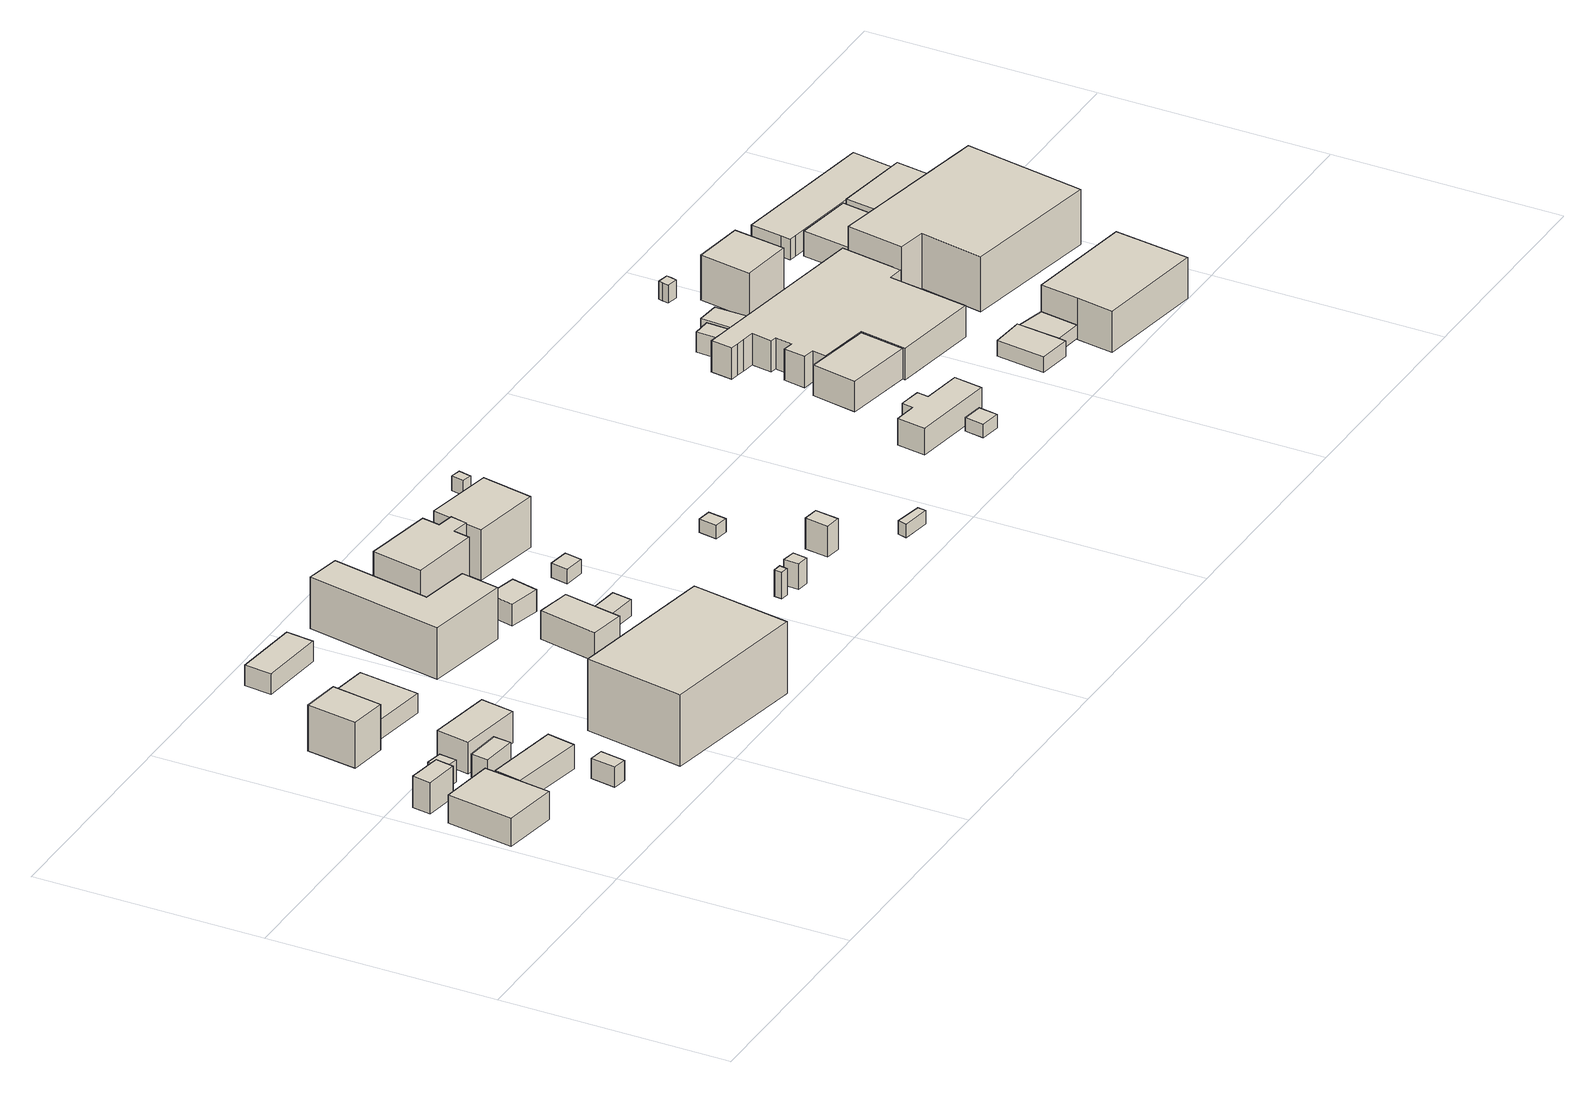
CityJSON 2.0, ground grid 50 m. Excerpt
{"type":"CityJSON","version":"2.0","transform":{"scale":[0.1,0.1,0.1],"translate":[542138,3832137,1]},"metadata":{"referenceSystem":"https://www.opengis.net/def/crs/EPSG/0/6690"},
"CityObjects":{
"building1":{"type":"Building","attributes":{"計測周辺長":54.46,"1/2500図郭":85,"区名":"大正区","町丁目名称":"船町１丁目","街区番号":3,"class":"3001","usage":"441","measuredHeight":6.3,"storeysAboveGround":1,"BuildingDetailAttribute.buildingRoofEdgeArea":183.59,"BuildingDetailAttribute.buildingStructureType":"610","BuildingDetailAttribute.buildingStructureOrgType":"2","BuildingDetailAttribute.detailedUsage":"1520","BuildingDetailAttribute.specifiedBuildingCoverageRate":0.6,"BuildingDetailAttribute.surveyYear":2017,"BuildingTsunamiRiskAttribute.description":"1","BuildingTsunamiRiskAttribute.rank":"2","BuildingTsunamiRiskAttribute.depth":1.67,"BuildingHighTideRiskAttribute.description":"1","BuildingHighTideRiskAttribute.rank":"3","BuildingHighTideRiskAttribute.depth":4.56,"BuildingIDAttribute.prefecture":"27","BuildingIDAttribute.city":"27108"},"geometry":[{"type":"Solid","lod":"1","boundaries":[[[[0,1,2,3]],[[2,4,5,3]],[[1,6,4,2]],[[0,7,6,1]],[[3,5,7,0]],[[4,6,7,5]]]]}]},
"building2":{"type":"Building","attributes":{"計測周辺長":23.35,"1/2500図郭":85,"区名":"大正区","町丁目名称":"船町１丁目","街区番号":3,"class":"3001","usage":"441","measuredHeight":7,"storeysAboveGround":1,"BuildingDetailAttribute.buildingRoofEdgeArea":30.94,"BuildingDetailAttribute.buildingStructureType":"610","BuildingDetailAttribute.buildingStructureOrgType":"2","BuildingDetailAttribute.detailedUsage":"1520","BuildingDetailAttribute.specifiedBuildingCoverageRate":0.6,"BuildingDetailAttribute.surveyYear":2017,"BuildingTsunamiRiskAttribute.description":"1","BuildingTsunamiRiskAttribute.rank":"2","BuildingTsunamiRiskAttribute.depth":1.62,"BuildingHighTideRiskAttribute.description":"1","BuildingHighTideRiskAttribute.rank":"3","BuildingHighTideRiskAttribute.depth":4.51,"BuildingIDAttribute.prefecture":"27","BuildingIDAttribute.city":"27108"},"geometry":[{"type":"Solid","lod":"1","boundaries":[[[[8,9,10,11]],[[10,12,13,11]],[[9,14,12,10]],[[8,15,14,9]],[[11,13,15,8]],[[12,14,15,13]]]]}]},
"building3":{"type":"Building","attributes":{"計測周辺長":15.5,"1/2500図郭":85,"区名":"大正区","町丁目名称":"船町１丁目","街区番号":3,"class":"3001","usage":"441","measuredHeight":5,"storeysAboveGround":1,"BuildingDetailAttribute.buildingRoofEdgeArea":15,"BuildingDetailAttribute.buildingStructureType":"610","BuildingDetailAttribute.buildingStructureOrgType":"2","BuildingDetailAttribute.detailedUsage":"1520","BuildingDetailAttribute.specifiedBuildingCoverageRate":0.6,"BuildingDetailAttribute.surveyYear":2017,"BuildingTsunamiRiskAttribute.description":"1","BuildingTsunamiRiskAttribute.rank":"2","BuildingTsunamiRiskAttribute.depth":1.62,"BuildingHighTideRiskAttribute.description":"1","BuildingHighTideRiskAttribute.rank":"3","BuildingHighTideRiskAttribute.depth":4.51,"BuildingIDAttribute.prefecture":"27","BuildingIDAttribute.city":"27108"},"geometry":[{"type":"Solid","lod":"1","boundaries":[[[[16,17,18,19]],[[18,20,21,19]],[[17,22,20,18]],[[16,23,22,17]],[[19,21,23,16]],[[20,22,23,21]]]]}]},
"building4":{"type":"Building","attributes":{"計測周辺長":46.09,"1/2500図郭":85,"区名":"大正区","町丁目名称":"船町１丁目","街区番号":3,"class":"3001","usage":"441","measuredHeight":5.4,"storeysAboveGround":1,"BuildingDetailAttribute.buildingRoofEdgeArea":104.97,"BuildingDetailAttribute.buildingStructureType":"610","BuildingDetailAttribute.buildingStructureOrgType":"2","BuildingDetailAttribute.detailedUsage":"1520","BuildingDetailAttribute.specifiedBuildingCoverageRate":0.6,"BuildingDetailAttribute.surveyYear":2017,"BuildingTsunamiRiskAttribute.description":"1","BuildingTsunamiRiskAttribute.rank":"2","BuildingTsunamiRiskAttribute.depth":1.61,"BuildingHighTideRiskAttribute.description":"1","BuildingHighTideRiskAttribute.rank":"3","BuildingHighTideRiskAttribute.depth":4.51,"BuildingIDAttribute.prefecture":"27","BuildingIDAttribute.city":"27108"},"geometry":[{"type":"Solid","lod":"1","boundaries":[[[[24,25,26,27]],[[26,28,29,27]],[[25,30,28,26]],[[24,31,30,25]],[[27,29,31,24]],[[28,30,31,29]]]]}]},
"building5":{"type":"Building","attributes":{"計測周辺長":23.19,"1/2500図郭":85,"区名":"大正区","町丁目名称":"船町１丁目","街区番号":3,"class":"3001","usage":"441","measuredHeight":5.1,"storeysAboveGround":1,"BuildingDetailAttribute.buildingRoofEdgeArea":29.56,"BuildingDetailAttribute.buildingStructureType":"610","BuildingDetailAttribute.buildingStructureOrgType":"2","BuildingDetailAttribute.detailedUsage":"1520","BuildingDetailAttribute.specifiedBuildingCoverageRate":0.6,"BuildingDetailAttribute.surveyYear":2017,"BuildingTsunamiRiskAttribute.description":"1","BuildingTsunamiRiskAttribute.rank":"2","BuildingTsunamiRiskAttribute.depth":1.57,"BuildingHighTideRiskAttribute.description":"1","BuildingHighTideRiskAttribute.rank":"3","BuildingHighTideRiskAttribute.depth":4.47,"BuildingIDAttribute.prefecture":"27","BuildingIDAttribute.city":"27108"},"geometry":[{"type":"Solid","lod":"1","boundaries":[[[[32,33,34,35]],[[34,36,37,35]],[[33,38,36,34]],[[32,39,38,33]],[[35,37,39,32]],[[36,38,39,37]]]]}]},
"building6":{"type":"Building","attributes":{"計測周辺長":17.54,"1/2500図郭":85,"区名":"大正区","町丁目名称":"船町１丁目","街区番号":3,"class":"3001","usage":"441","measuredHeight":4.5,"storeysAboveGround":1,"BuildingDetailAttribute.buildingRoofEdgeArea":17.69,"BuildingDetailAttribute.buildingStructureType":"610","BuildingDetailAttribute.buildingStructureOrgType":"2","BuildingDetailAttribute.detailedUsage":"1520","BuildingDetailAttribute.specifiedBuildingCoverageRate":0.6,"BuildingDetailAttribute.surveyYear":2017,"BuildingTsunamiRiskAttribute.description":"1","BuildingTsunamiRiskAttribute.rank":"2","BuildingTsunamiRiskAttribute.depth":1.46,"BuildingHighTideRiskAttribute.description":"1","BuildingHighTideRiskAttribute.rank":"3","BuildingHighTideRiskAttribute.depth":4.35,"BuildingIDAttribute.prefecture":"27","BuildingIDAttribute.city":"27108"},"geometry":[{"type":"Solid","lod":"1","boundaries":[[[[40,41,42,43]],[[42,44,45,43]],[[41,46,44,42]],[[40,47,46,41]],[[43,45,47,40]],[[44,46,47,45]]]]}]},
"building7":{"type":"Building","attributes":{"計測周辺長":38.96,"1/2500図郭":85,"区名":"大正区","町丁目名称":"船町１丁目","街区番号":3,"class":"3001","usage":"441","measuredHeight":10.3,"storeysAboveGround":2,"BuildingDetailAttribute.buildingRoofEdgeArea":92.94,"BuildingDetailAttribute.buildingStructureType":"610","BuildingDetailAttribute.buildingStructureOrgType":"2","BuildingDetailAttribute.detailedUsage":"1520","BuildingDetailAttribute.specifiedBuildingCoverageRate":0.6,"BuildingDetailAttribute.surveyYear":2017,"BuildingTsunamiRiskAttribute.description":"1","BuildingTsunamiRiskAttribute.rank":"2","BuildingTsunamiRiskAttribute.depth":1.65,"BuildingHighTideRiskAttribute.description":"1","BuildingHighTideRiskAttribute.rank":"3","BuildingHighTideRiskAttribute.depth":4.54,"BuildingIDAttribute.prefecture":"27","BuildingIDAttribute.city":"27108"},"geometry":[{"type":"Solid","lod":"1","boundaries":[[[[48,49,50,51]],[[50,52,53,51]],[[49,54,52,50]],[[48,55,54,49]],[[51,53,55,48]],[[52,54,55,53]]]]}]},
"building8":{"type":"Building","attributes":{"計測周辺長":43.16,"1/2500図郭":85,"区名":"大正区","町丁目名称":"船町１丁目","街区番号":3,"class":"3001","usage":"441","measuredHeight":7.1,"storeysAboveGround":1,"BuildingDetailAttribute.buildingRoofEdgeArea":104.62,"BuildingDetailAttribute.buildingStructureType":"610","BuildingDetailAttribute.buildingStructureOrgType":"2","BuildingDetailAttribute.detailedUsage":"1520","BuildingDetailAttribute.specifiedBuildingCoverageRate":0.6,"BuildingDetailAttribute.surveyYear":2017,"BuildingTsunamiRiskAttribute.description":"1","BuildingTsunamiRiskAttribute.rank":"2","BuildingTsunamiRiskAttribute.depth":1.65,"BuildingHighTideRiskAttribute.description":"1","BuildingHighTideRiskAttribute.rank":"3","BuildingHighTideRiskAttribute.depth":4.55,"BuildingIDAttribute.prefecture":"27","BuildingIDAttribute.city":"27108"},"geometry":[{"type":"Solid","lod":"1","boundaries":[[[[56,57,58,59]],[[58,60,61,59]],[[57,62,60,58]],[[56,63,62,57]],[[59,61,63,56]],[[60,62,63,61]]]]}]},
"building9":{"type":"Building","attributes":{"計測周辺長":56.72,"1/2500図郭":85,"区名":"大正区","町丁目名称":"船町１丁目","街区番号":3,"class":"3001","usage":"441","measuredHeight":4.4,"storeysAboveGround":1,"BuildingDetailAttribute.buildingRoofEdgeArea":200.44,"BuildingDetailAttribute.buildingStructureType":"610","BuildingDetailAttribute.buildingStructureOrgType":"2","BuildingDetailAttribute.detailedUsage":"1520","BuildingDetailAttribute.specifiedBuildingCoverageRate":0.6,"BuildingDetailAttribute.surveyYear":2017,"BuildingTsunamiRiskAttribute.description":"1","BuildingTsunamiRiskAttribute.rank":"2","BuildingTsunamiRiskAttribute.depth":1.63,"BuildingHighTideRiskAttribute.description":"1","BuildingHighTideRiskAttribute.rank":"3","BuildingHighTideRiskAttribute.depth":4.53,"BuildingIDAttribute.prefecture":"27","BuildingIDAttribute.city":"27108"},"geometry":[{"type":"Solid","lod":"1","boundaries":[[[[64,65,66,67]],[[66,68,69,67]],[[65,70,68,66]],[[64,71,70,65]],[[67,69,71,64]],[[68,70,71,69]]]]}]},
"building10":{"type":"Building","attributes":{"計測周辺長":41.3,"1/2500図郭":85,"区名":"大正区","町丁目名称":"船町１丁目","街区番号":3,"class":"3001","usage":"441","measuredHeight":4.6,"storeysAboveGround":1,"BuildingDetailAttribute.buildingRoofEdgeArea":88.31,"BuildingDetailAttribute.buildingStructureType":"610","BuildingDetailAttribute.buildingStructureOrgType":"2","BuildingDetailAttribute.detailedUsage":"1520","BuildingDetailAttribute.specifiedBuildingCoverageRate":0.6,"BuildingDetailAttribute.surveyYear":2017,"BuildingTsunamiRiskAttribute.description":"1","BuildingTsunamiRiskAttribute.rank":"2","BuildingTsunamiRiskAttribute.depth":1.41,"BuildingHighTideRiskAttribute.description":"1","BuildingHighTideRiskAttribute.rank":"3","BuildingHighTideRiskAttribute.depth":4.31,"BuildingIDAttribute.prefecture":"27","BuildingIDAttribute.city":"27108"},"geometry":[{"type":"Solid","lod":"1","boundaries":[[[[72,73,74,75]],[[74,76,77,75]],[[73,78,76,74]],[[72,79,78,73]],[[75,77,79,72]],[[76,78,79,77]]]]}]},
"building11":{"type":"Building","attributes":{"計測周辺長":111.89,"1/2500図郭":85,"区名":"大正区","町丁目名称":"船町１丁目","街区番号":3,"class":"3001","usage":"441","measuredHeight":16,"storeysAboveGround":2,"BuildingDetailAttribute.buildingRoofEdgeArea":748.19,"BuildingDetailAttribute.buildingStructureType":"610","BuildingDetailAttribute.buildingStructureOrgType":"2","BuildingDetailAttribute.detailedUsage":"1520","BuildingDetailAttribute.specifiedBuildingCoverageRate":0.6,"BuildingDetailAttribute.surveyYear":2017,"BuildingTsunamiRiskAttribute.description":"1","BuildingTsunamiRiskAttribute.rank":"2","BuildingTsunamiRiskAttribute.depth":1.71,"BuildingHighTideRiskAttribute.description":"1","BuildingHighTideRiskAttribute.rank":"3","BuildingHighTideRiskAttribute.depth":4.76,"BuildingIDAttribute.prefecture":"27","BuildingIDAttribute.city":"27108"},"geometry":[{"type":"Solid","lod":"1","boundaries":[[[[80,81,82,83]],[[82,84,85,83]],[[81,86,84,82]],[[80,87,86,81]],[[83,85,87,80]],[[84,86,87,85]]]]}]},
"building12":{"type":"Building","attributes":{"計測周辺長":19.91,"1/2500図郭":85,"区名":"大正区","町丁目名称":"船町１丁目","街区番号":3,"class":"3001","usage":"441","measuredHeight":7.2,"storeysAboveGround":1,"BuildingDetailAttribute.buildingRoofEdgeArea":24.75,"BuildingDetailAttribute.buildingStructureType":"610","BuildingDetailAttribute.buildingStructureOrgType":"2","BuildingDetailAttribute.detailedUsage":"1520","BuildingDetailAttribute.specifiedBuildingCoverageRate":0.6,"BuildingDetailAttribute.surveyYear":2017,"BuildingTsunamiRiskAttribute.description":"1","BuildingTsunamiRiskAttribute.rank":"2","BuildingTsunamiRiskAttribute.depth":1.59,"BuildingHighTideRiskAttribute.description":"1","BuildingHighTideRiskAttribute.rank":"3","BuildingHighTideRiskAttribute.depth":4.48,"BuildingIDAttribute.prefecture":"27","BuildingIDAttribute.city":"27108"},"geometry":[{"type":"Solid","lod":"1","boundaries":[[[[88,89,90,91]],[[90,92,93,91]],[[89,94,92,90]],[[88,95,94,89]],[[91,93,95,88]],[[92,94,95,93]]]]}]},
"building13":{"type":"Building","attributes":{"class":"3001","measuredHeight":11.5,"BuildingDetailAttribute.specifiedBuildingCoverageRate":0.6,"BuildingDetailAttribute.surveyYear":2017,"BuildingTsunamiRiskAttribute.description":"1","BuildingTsunamiRiskAttribute.rank":"2","BuildingTsunamiRiskAttribute.depth":0.95,"BuildingHighTideRiskAttribute.description":"1","BuildingHighTideRiskAttribute.rank":"3","BuildingHighTideRiskAttribute.depth":3.83,"BuildingIDAttribute.prefecture":"27","BuildingIDAttribute.city":"27108"},"geometry":[{"type":"Solid","lod":"1","boundaries":[[[[96,97,98,99,100,101]],[[100,102,103,101]],[[99,104,102,100]],[[98,105,104,99]],[[97,106,105,98]],[[96,107,106,97]],[[101,103,107,96]],[[102,104,105,106,107,103]]]]}]},
"building14":{"type":"Building","attributes":{"class":"3001","measuredHeight":6.4,"BuildingDetailAttribute.specifiedBuildingCoverageRate":0.6,"BuildingDetailAttribute.surveyYear":2017,"BuildingTsunamiRiskAttribute.description":"1","BuildingTsunamiRiskAttribute.rank":"2","BuildingTsunamiRiskAttribute.depth":1.14,"BuildingHighTideRiskAttribute.description":"1","BuildingHighTideRiskAttribute.rank":"3","BuildingHighTideRiskAttribute.depth":4.02,"BuildingIDAttribute.prefecture":"27","BuildingIDAttribute.city":"27108"},"geometry":[{"type":"Solid","lod":"1","boundaries":[[[[108,109,110,111]],[[110,112,113,111]],[[109,114,112,110]],[[108,115,114,109]],[[111,113,115,108]],[[112,114,115,113]]]]}]},
"building15":{"type":"Building","attributes":{"計測周辺長":26.39,"1/2500図郭":85,"区名":"大正区","町丁目名称":"船町１丁目","街区番号":3,"class":"3001","usage":"441","measuredHeight":5,"storeysAboveGround":1,"BuildingDetailAttribute.buildingRoofEdgeArea":43.2,"BuildingDetailAttribute.buildingStructureType":"610","BuildingDetailAttribute.buildingStructureOrgType":"2","BuildingDetailAttribute.detailedUsage":"1520","BuildingDetailAttribute.specifiedBuildingCoverageRate":0.6,"BuildingDetailAttribute.surveyYear":2017,"BuildingTsunamiRiskAttribute.description":"1","BuildingTsunamiRiskAttribute.rank":"2","BuildingTsunamiRiskAttribute.depth":0.94,"BuildingHighTideRiskAttribute.description":"1","BuildingHighTideRiskAttribute.rank":"3","BuildingHighTideRiskAttribute.depth":3.81,"BuildingIDAttribute.prefecture":"27","BuildingIDAttribute.city":"27108"},"geometry":[{"type":"Solid","lod":"1","boundaries":[[[[116,117,118,119]],[[118,120,121,119]],[[117,122,120,118]],[[116,123,122,117]],[[119,121,123,116]],[[120,122,123,121]]]]}]},
"building16":{"type":"Building","attributes":{"計測周辺長":22.28,"1/2500図郭":85,"区名":"大正区","町丁目名称":"船町１丁目","街区番号":3,"class":"3001","usage":"441","measuredHeight":3.7,"storeysAboveGround":1,"BuildingDetailAttribute.buildingRoofEdgeArea":29.44,"BuildingDetailAttribute.buildingStructureType":"610","BuildingDetailAttribute.buildingStructureOrgType":"2","BuildingDetailAttribute.detailedUsage":"1520","BuildingDetailAttribute.specifiedBuildingCoverageRate":0.6,"BuildingDetailAttribute.surveyYear":2017,"BuildingTsunamiRiskAttribute.description":"1","BuildingTsunamiRiskAttribute.rank":"2","BuildingTsunamiRiskAttribute.depth":1.04,"BuildingHighTideRiskAttribute.description":"1","BuildingHighTideRiskAttribute.rank":"3","BuildingHighTideRiskAttribute.depth":3.92,"BuildingIDAttribute.prefecture":"27","BuildingIDAttribute.city":"27108"},"geometry":[{"type":"Solid","lod":"1","boundaries":[[[[124,125,126,127]],[[126,128,129,127]],[[125,130,128,126]],[[124,131,130,125]],[[127,129,131,124]],[[128,130,131,129]]]]}]},
"building17":{"type":"Building","attributes":{"計測周辺長":61.15,"1/2500図郭":85,"区名":"大正区","町丁目名称":"船町１丁目","街区番号":3,"class":"3001","usage":"441","measuredHeight":11.5,"storeysAboveGround":2,"BuildingDetailAttribute.buildingRoofEdgeArea":189.07,"BuildingDetailAttribute.buildingStructureType":"610","BuildingDetailAttribute.buildingStructureOrgType":"2","BuildingDetailAttribute.detailedUsage":"1520","BuildingDetailAttribute.specifiedBuildingCoverageRate":0.6,"BuildingDetailAttribute.surveyYear":2017,"BuildingTsunamiRiskAttribute.description":"1","BuildingTsunamiRiskAttribute.rank":"2","BuildingTsunamiRiskAttribute.depth":1.05,"BuildingHighTideRiskAttribute.description":"1","BuildingHighTideRiskAttribute.rank":"3","BuildingHighTideRiskAttribute.depth":3.92,"BuildingIDAttribute.prefecture":"27","BuildingIDAttribute.city":"27108"},"geometry":[{"type":"Solid","lod":"1","boundaries":[[[[132,133,134,135,136,137,138,139,140]],[[139,141,142,140]],[[138,143,141,139]],[[137,144,143,138]],[[136,145,144,137]],[[135,146,145,136]],[[134,147,146,135]],[[133,148,147,134]],[[132,149,148,133]],[[140,142,149,132]],[[141,143,144,145,146,147,148,149,142]]]]}]},
"building18":{"type":"Building","attributes":{"計測周辺長":16.77,"1/2500図郭":85,"区名":"大正区","町丁目名称":"船町１丁目","街区番号":3,"class":"3001","usage":"441","measuredHeight":3.2,"storeysAboveGround":1,"BuildingDetailAttribute.buildingRoofEdgeArea":17.44,"BuildingDetailAttribute.buildingStructureType":"610","BuildingDetailAttribute.buildingStructureOrgType":"2","BuildingDetailAttribute.detailedUsage":"1520","BuildingDetailAttribute.specifiedBuildingCoverageRate":0.6,"BuildingDetailAttribute.surveyYear":2017,"BuildingTsunamiRiskAttribute.description":"1","BuildingTsunamiRiskAttribute.rank":"2","BuildingTsunamiRiskAttribute.depth":1.02,"BuildingHighTideRiskAttribute.description":"1","BuildingHighTideRiskAttribute.rank":"3","BuildingHighTideRiskAttribute.depth":3.89,"BuildingIDAttribute.prefecture":"27","BuildingIDAttribute.city":"27108"},"geometry":[{"type":"Solid","lod":"1","boundaries":[[[[150,151,152,153]],[[152,154,155,153]],[[151,156,154,152]],[[150,157,156,151]],[[153,155,157,150]],[[154,156,157,155]]]]}]},
"building19":{"type":"Building","attributes":{"class":"3001","measuredHeight":6,"BuildingDetailAttribute.specifiedBuildingCoverageRate":0.6,"BuildingDetailAttribute.surveyYear":2017,"BuildingTsunamiRiskAttribute.description":"1","BuildingTsunamiRiskAttribute.rank":"2","BuildingTsunamiRiskAttribute.depth":1.41,"BuildingHighTideRiskAttribute.description":"1","BuildingHighTideRiskAttribute.rank":"3","BuildingHighTideRiskAttribute.depth":4.29,"BuildingIDAttribute.prefecture":"27","BuildingIDAttribute.city":"27108"},"geometry":[{"type":"Solid","lod":"1","boundaries":[[[[158,159,160,161]],[[160,162,163,161]],[[159,164,162,160]],[[158,165,164,159]],[[161,163,165,158]],[[162,164,165,163]]]]}]},
"building20":{"type":"Building","attributes":{"計測周辺長":54.03,"1/2500図郭":85,"区名":"大正区","町丁目名称":"船町１丁目","街区番号":3,"class":"3001","usage":"441","measuredHeight":11.3,"storeysAboveGround":2,"BuildingDetailAttribute.buildingRoofEdgeArea":178.31,"BuildingDetailAttribute.buildingStructureType":"610","BuildingDetailAttribute.buildingStructureOrgType":"2","BuildingDetailAttribute.detailedUsage":"1520","BuildingDetailAttribute.specifiedBuildingCoverageRate":0.6,"BuildingDetailAttribute.surveyYear":2017,"BuildingTsunamiRiskAttribute.description":"1","BuildingTsunamiRiskAttribute.rank":"2","BuildingTsunamiRiskAttribute.depth":0.95,"BuildingHighTideRiskAttribute.description":"1","BuildingHighTideRiskAttribute.rank":"3","BuildingHighTideRiskAttribute.depth":3.82,"BuildingIDAttribute.prefecture":"27","BuildingIDAttribute.city":"27108"},"geometry":[{"type":"Solid","lod":"1","boundaries":[[[[166,167,168,169,133,132,140]],[[132,170,171,140]],[[133,172,170,132]],[[169,173,172,133]],[[168,174,173,169]],[[167,175,174,168]],[[166,176,175,167]],[[140,171,176,166]],[[170,172,173,174,175,176,171]]]]}]},
"building21":{"type":"Building","attributes":{"計測周辺長":12.38,"1/2500図郭":85,"区名":"大正区","町丁目名称":"船町１丁目","街区番号":3,"class":"3001","usage":"441","measuredHeight":5.7,"storeysAboveGround":1,"BuildingDetailAttribute.buildingRoofEdgeArea":9.53,"BuildingDetailAttribute.buildingStructureType":"610","BuildingDetailAttribute.buildingStructureOrgType":"2","BuildingDetailAttribute.detailedUsage":"1520","BuildingDetailAttribute.specifiedBuildingCoverageRate":0.6,"BuildingDetailAttribute.surveyYear":2017,"BuildingTsunamiRiskAttribute.description":"1","BuildingTsunamiRiskAttribute.rank":"2","BuildingTsunamiRiskAttribute.depth":1.41,"BuildingHighTideRiskAttribute.description":"1","BuildingHighTideRiskAttribute.rank":"3","BuildingHighTideRiskAttribute.depth":4.29,"BuildingIDAttribute.prefecture":"27","BuildingIDAttribute.city":"27108"},"geometry":[{"type":"Solid","lod":"1","boundaries":[[[[177,178,179,180]],[[179,181,182,180]],[[178,183,181,179]],[[177,184,183,178]],[[180,182,184,177]],[[181,183,184,182]]]]}]},
"building22":{"type":"Building","attributes":{"計測周辺長":17.48,"1/2500図郭":85,"区名":"大正区","町丁目名称":"船町１丁目","街区番号":3,"class":"3003","usage":"441","measuredHeight":6.8,"storeysAboveGround":1,"BuildingDetailAttribute.buildingRoofEdgeArea":18.16,"BuildingDetailAttribute.buildingStructureType":"610","BuildingDetailAttribute.buildingStructureOrgType":"2","BuildingDetailAttribute.detailedUsage":"1520","BuildingDetailAttribute.specifiedBuildingCoverageRate":0.6,"BuildingDetailAttribute.surveyYear":2017,"BuildingTsunamiRiskAttribute.description":"1","BuildingTsunamiRiskAttribute.rank":"2","BuildingTsunamiRiskAttribute.depth":1.49,"BuildingHighTideRiskAttribute.description":"1","BuildingHighTideRiskAttribute.rank":"3","BuildingHighTideRiskAttribute.depth":4.37,"BuildingIDAttribute.prefecture":"27","BuildingIDAttribute.city":"27108"},"geometry":[{"type":"Solid","lod":"1","boundaries":[[[[185,186,187,188]],[[187,189,190,188]],[[186,191,189,187]],[[185,192,191,186]],[[188,190,192,185]],[[189,191,192,190]]]]}]},
"building23":{"type":"Building","attributes":{"class":"3001","BuildingDetailAttribute.specifiedBuildingCoverageRate":0.6,"BuildingDetailAttribute.surveyYear":2017,"BuildingTsunamiRiskAttribute.description":"1","BuildingTsunamiRiskAttribute.rank":"2","BuildingTsunamiRiskAttribute.depth":1.17,"BuildingHighTideRiskAttribute.description":"1","BuildingHighTideRiskAttribute.rank":"3","BuildingHighTideRiskAttribute.depth":4.05,"BuildingIDAttribute.prefecture":"27","BuildingIDAttribute.city":"27108"},"geometry":[{"type":"Solid","lod":"1","boundaries":[[[[193,194,195,196]],[[195,197,198,196]],[[194,199,197,195]],[[193,200,199,194]],[[196,198,200,193]],[[197,199,200,198]]]]}]},
"building24":{"type":"Building","attributes":{"class":"3001","measuredHeight":3.3,"BuildingDetailAttribute.specifiedBuildingCoverageRate":0.6,"BuildingDetailAttribute.surveyYear":2017,"BuildingTsunamiRiskAttribute.description":"1","BuildingTsunamiRiskAttribute.rank":"2","BuildingTsunamiRiskAttribute.depth":1.02,"BuildingHighTideRiskAttribute.description":"1","BuildingHighTideRiskAttribute.rank":"3","BuildingHighTideRiskAttribute.depth":3.9,"BuildingIDAttribute.prefecture":"27","BuildingIDAttribute.city":"27108"},"geometry":[{"type":"Solid","lod":"1","boundaries":[[[[201,202,203,204]],[[203,205,206,204]],[[202,207,205,203]],[[201,208,207,202]],[[204,206,208,201]],[[205,207,208,206]]]]}]},
"building25":{"type":"Building","attributes":{"計測周辺長":16.29,"1/2500図郭":85,"区名":"大正区","町丁目名称":"船町１丁目","街区番号":3,"class":"3001","usage":"441","storeysAboveGround":1,"BuildingDetailAttribute.buildingRoofEdgeArea":11.91,"BuildingDetailAttribute.buildingStructureType":"610","BuildingDetailAttribute.buildingStructureOrgType":"2","BuildingDetailAttribute.detailedUsage":"1520","BuildingDetailAttribute.specifiedBuildingCoverageRate":0.6,"BuildingDetailAttribute.surveyYear":2017,"BuildingTsunamiRiskAttribute.description":"1","BuildingTsunamiRiskAttribute.rank":"2","BuildingTsunamiRiskAttribute.depth":1.6,"BuildingHighTideRiskAttribute.description":"1","BuildingHighTideRiskAttribute.rank":"3","BuildingHighTideRiskAttribute.depth":4.5,"BuildingIDAttribute.prefecture":"27","BuildingIDAttribute.city":"27108"},"geometry":[{"type":"Solid","lod":"1","boundaries":[[[[209,210,211,212]],[[211,213,214,212]],[[210,215,213,211]],[[209,216,215,210]],[[212,214,216,209]],[[213,215,216,214]]]]}]},
"building26":{"type":"Building","attributes":{"class":"3001","measuredHeight":5.9,"BuildingDetailAttribute.specifiedBuildingCoverageRate":0.6,"BuildingDetailAttribute.surveyYear":2017,"BuildingTsunamiRiskAttribute.description":"1","BuildingTsunamiRiskAttribute.rank":"2","BuildingTsunamiRiskAttribute.depth":1.68,"BuildingHighTideRiskAttribute.description":"1","BuildingHighTideRiskAttribute.rank":"3","BuildingHighTideRiskAttribute.depth":4.57,"BuildingIDAttribute.prefecture":"27","BuildingIDAttribute.city":"27108"},"geometry":[{"type":"Solid","lod":"1","boundaries":[[[[217,218,219,220,221,222,223,224]],[[223,225,226,224]],[[222,227,225,223]],[[221,228,227,222]],[[220,229,228,221]],[[219,230,229,220]],[[218,231,230,219]],[[217,232,231,218]],[[224,226,232,217]],[[225,227,228,229,230,231,232,226]]]]}]},
"building27":{"type":"Building","attributes":{"class":"3001","BuildingDetailAttribute.specifiedBuildingCoverageRate":0.6,"BuildingDetailAttribute.surveyYear":2017,"BuildingTsunamiRiskAttribute.description":"1","BuildingTsunamiRiskAttribute.rank":"2","BuildingTsunamiRiskAttribute.depth":1.64,"BuildingHighTideRiskAttribute.description":"1","BuildingHighTideRiskAttribute.rank":"3","BuildingHighTideRiskAttribute.depth":4.53,"BuildingIDAttribute.prefecture":"27","BuildingIDAttribute.city":"27108"},"geometry":[{"type":"Solid","lod":"1","boundaries":[[[[233,234,235,236]],[[235,237,238,236]],[[234,239,237,235]],[[233,240,239,234]],[[236,238,240,233]],[[237,239,240,238]]]]}]},
"building28":{"type":"Building","attributes":{"計測周辺長":168.72,"1/2500図郭":85,"区名":"大正区","町丁目名称":"船町１丁目","街区番号":3,"class":"3001","usage":"441","measuredHeight":6.7,"storeysAboveGround":2,"BuildingDetailAttribute.buildingRoofEdgeArea":1098.26,"BuildingDetailAttribute.buildingStructureType":"610","BuildingDetailAttribute.buildingStructureOrgType":"2","BuildingDetailAttribute.detailedUsage":"1520","BuildingDetailAttribute.specifiedBuildingCoverageRate":0.6,"BuildingDetailAttribute.surveyYear":2017,"BuildingTsunamiRiskAttribute.description":"1","BuildingTsunamiRiskAttribute.rank":"2","BuildingTsunamiRiskAttribute.depth":1.81,"BuildingHighTideRiskAttribute.description":"1","BuildingHighTideRiskAttribute.rank":"3","BuildingHighTideRiskAttribute.depth":4.7,"BuildingIDAttribute.prefecture":"27","BuildingIDAttribute.city":"27108"},"geometry":[{"type":"Solid","lod":"1","boundaries":[[[[241,242,243,244,245]],[[244,246,247,245]],[[243,248,246,244]],[[242,249,248,243]],[[241,250,249,242]],[[245,247,250,241]],[[246,248,249,250,247]]]]}]},
"building29":{"type":"Building","attributes":{"計測周辺長":17.77,"1/2500図郭":85,"区名":"大正区","町丁目名称":"船町１丁目","街区番号":3,"class":"3001","usage":"441","measuredHeight":4.5,"storeysAboveGround":1,"BuildingDetailAttribute.buildingRoofEdgeArea":19.53,"BuildingDetailAttribute.buildingStructureType":"610","BuildingDetailAttribute.buildingStructureOrgType":"2","BuildingDetailAttribute.detailedUsage":"1520","BuildingDetailAttribute.specifiedBuildingCoverageRate":0.6,"BuildingDetailAttribute.surveyYear":2017,"BuildingTsunamiRiskAttribute.description":"1","BuildingTsunamiRiskAttribute.rank":"2","BuildingTsunamiRiskAttribute.depth":1.81,"BuildingHighTideRiskAttribute.description":"1","BuildingHighTideRiskAttribute.rank":"3","BuildingHighTideRiskAttribute.depth":4.7,"BuildingIDAttribute.prefecture":"27","BuildingIDAttribute.city":"27108"},"geometry":[{"type":"Solid","lod":"1","boundaries":[[[[251,252,253,254]],[[253,255,256,254]],[[252,257,255,253]],[[251,258,257,252]],[[254,256,258,251]],[[255,257,258,256]]]]}]},
"building30":{"type":"Building","attributes":{"計測周辺長":26.05,"1/2500図郭":85,"区名":"大正区","町丁目名称":"船町１丁目","街区番号":3,"class":"3001","usage":"441","measuredHeight":4.9,"storeysAboveGround":1,"BuildingDetailAttribute.buildingRoofEdgeArea":40.5,"BuildingDetailAttribute.buildingStructureType":"610","BuildingDetailAttribute.buildingStructureOrgType":"2","BuildingDetailAttribute.detailedUsage":"1520","BuildingDetailAttribute.specifiedBuildingCoverageRate":0.6,"BuildingDetailAttribute.surveyYear":2017,"BuildingTsunamiRiskAttribute.description":"1","BuildingTsunamiRiskAttribute.rank":"2","BuildingTsunamiRiskAttribute.depth":1.81,"BuildingHighTideRiskAttribute.description":"1","BuildingHighTideRiskAttribute.rank":"3","BuildingHighTideRiskAttribute.depth":4.7,"BuildingIDAttribute.prefecture":"27","BuildingIDAttribute.city":"27108"},"geometry":[{"type":"Solid","lod":"1","boundaries":[[[[259,260,261,262]],[[261,263,264,262]],[[260,265,263,261]],[[259,266,265,260]],[[262,264,266,259]],[[263,265,266,264]]]]}]},
"building31":{"type":"Building","attributes":{"計測周辺長":168.72,"1/2500図郭":85,"区名":"大正区","町丁目名称":"船町１丁目","街区番号":3,"class":"3001","usage":"441","measuredHeight":7,"storeysAboveGround":2,"BuildingDetailAttribute.buildingRoofEdgeArea":1098.26,"BuildingDetailAttribute.buildingStructureType":"610","BuildingDetailAttribute.buildingStructureOrgType":"2","BuildingDetailAttribute.detailedUsage":"1520","BuildingDetailAttribute.specifiedBuildingCoverageRate":0.6,"BuildingDetailAttribute.surveyYear":2017,"BuildingTsunamiRiskAttribute.description":"1","BuildingTsunamiRiskAttribute.rank":"2","BuildingTsunamiRiskAttribute.depth":1.91,"BuildingHighTideRiskAttribute.description":"1","BuildingHighTideRiskAttribute.rank":"3","BuildingHighTideRiskAttribute.depth":4.72,"BuildingIDAttribute.prefecture":"27","BuildingIDAttribute.city":"27108"},"geometry":[{"type":"Solid","lod":"1","boundaries":[[[[267,268,269,270,271,272,242,241,245,273,274,275,276,277,278,279,280,281,282,283,284]],[[283,285,286,284]],[[282,287,285,283]],[[281,288,287,282]],[[280,289,288,281]],[[279,290,289,280]],[[278,291,290,279]],[[277,292,291,278]],[[276,293,292,277]],[[275,294,293,276]],[[274,295,294,275]],[[273,296,295,274]],[[245,297,296,273]],[[241,298,297,245]],[[242,299,298,241]],[[272,300,299,242]],[[271,301,300,272]],[[270,302,301,271]],[[269,303,302,270]],[[268,304,303,269]],[[267,305,304,268]],[[284,286,305,267]],[[285,287,288,289,290,291,292,293,294,295,296,297,298,299,300,301,302,303,304,305,286]]]]}]},
"building32":{"type":"Building","attributes":{"計測周辺長":36.56,"1/2500図郭":85,"区名":"大正区","町丁目名称":"船町１丁目","街区番号":3,"class":"3001","usage":"441","measuredHeight":3.5,"storeysAboveGround":1,"BuildingDetailAttribute.buildingRoofEdgeArea":80.15,"BuildingDetailAttribute.buildingStructureType":"610","BuildingDetailAttribute.buildingStructureOrgType":"2","BuildingDetailAttribute.detailedUsage":"1520","BuildingDetailAttribute.specifiedBuildingCoverageRate":0.6,"BuildingDetailAttribute.surveyYear":2017,"BuildingTsunamiRiskAttribute.description":"1","BuildingTsunamiRiskAttribute.rank":"2","BuildingTsunamiRiskAttribute.depth":1.83,"BuildingHighTideRiskAttribute.description":"1","BuildingHighTideRiskAttribute.rank":"3","BuildingHighTideRiskAttribute.depth":4.71,"BuildingIDAttribute.prefecture":"27","BuildingIDAttribute.city":"27108"},"geometry":[{"type":"Solid","lod":"1","boundaries":[[[[306,307,308,309,310]],[[309,311,312,310]],[[308,313,311,309]],[[307,314,313,308]],[[306,315,314,307]],[[310,312,315,306]],[[311,313,314,315,312]]]]}]},
"building33":{"type":"Building","attributes":{"計測周辺長":31.16,"1/2500図郭":85,"区名":"大正区","町丁目名称":"船町１丁目","街区番号":3,"class":"3001","usage":"441","storeysAboveGround":1,"BuildingDetailAttribute.buildingRoofEdgeArea":59.58,"BuildingDetailAttribute.buildingStructureType":"610","BuildingDetailAttribute.buildingStructureOrgType":"2","BuildingDetailAttribute.detailedUsage":"1520","BuildingDetailAttribute.specifiedBuildingCoverageRate":0.6,"BuildingDetailAttribute.surveyYear":2017,"BuildingTsunamiRiskAttribute.description":"1","BuildingTsunamiRiskAttribute.rank":"2","BuildingTsunamiRiskAttribute.depth":1.83,"BuildingHighTideRiskAttribute.description":"1","BuildingHighTideRiskAttribute.rank":"3","BuildingHighTideRiskAttribute.depth":4.71,"BuildingIDAttribute.prefecture":"27","BuildingIDAttribute.city":"27108"},"geometry":[{"type":"Solid","lod":"1","boundaries":[[[[316,317,310,309]],[[310,318,319,309]],[[317,320,318,310]],[[316,321,320,317]],[[309,319,321,316]],[[318,320,321,319]]]]}]},
"building34":{"type":"Building","attributes":{"class":"3001","measuredHeight":4,"BuildingDetailAttribute.specifiedBuildingCoverageRate":0.6,"BuildingDetailAttribute.surveyYear":2017,"BuildingTsunamiRiskAttribute.description":"1","BuildingTsunamiRiskAttribute.rank":"2","BuildingTsunamiRiskAttribute.depth":1.81,"BuildingHighTideRiskAttribute.description":"1","BuildingHighTideRiskAttribute.rank":"3","BuildingHighTideRiskAttribute.depth":4.69,"BuildingIDAttribute.prefecture":"27","BuildingIDAttribute.city":"27108"},"geometry":[{"type":"Solid","lod":"1","boundaries":[[[[322,323,324,325,326,327]],[[326,328,329,327]],[[325,330,328,326]],[[324,331,330,325]],[[323,332,331,324]],[[322,333,332,323]],[[327,329,333,322]],[[328,330,331,332,333,329]]]]}]},
"building35":{"type":"Building","attributes":{"計測周辺長":45.83,"1/2500図郭":85,"区名":"大正区","町丁目名称":"船町１丁目","街区番号":3,"class":"3001","usage":"441","measuredHeight":10.1,"storeysAboveGround":1,"BuildingDetailAttribute.buildingRoofEdgeArea":131.25,"BuildingDetailAttribute.buildingStructureType":"610","BuildingDetailAttribute.buildingStructureOrgType":"2","BuildingDetailAttribute.detailedUsage":"1520","BuildingDetailAttribute.specifiedBuildingCoverageRate":0.6,"BuildingDetailAttribute.surveyYear":2017,"BuildingTsunamiRiskAttribute.description":"1","BuildingTsunamiRiskAttribute.rank":"2","BuildingTsunamiRiskAttribute.depth":1.7,"BuildingHighTideRiskAttribute.description":"1","BuildingHighTideRiskAttribute.rank":"3","BuildingHighTideRiskAttribute.depth":4.58,"BuildingIDAttribute.prefecture":"27","BuildingIDAttribute.city":"27108"},"geometry":[{"type":"Solid","lod":"1","boundaries":[[[[334,335,336,337]],[[336,338,339,337]],[[335,340,338,336]],[[334,341,340,335]],[[337,339,341,334]],[[338,340,341,339]]]]}]},
"building36":{"type":"Building","attributes":{"計測周辺長":82.32,"1/2500図郭":85,"区名":"大正区","町丁目名称":"船町１丁目","街区番号":3,"class":"3001","usage":"441","measuredHeight":9.1,"storeysAboveGround":2,"BuildingDetailAttribute.buildingRoofEdgeArea":408.56,"BuildingDetailAttribute.buildingStructureType":"610","BuildingDetailAttribute.buildingStructureOrgType":"2","BuildingDetailAttribute.detailedUsage":"1520","BuildingDetailAttribute.specifiedBuildingCoverageRate":0.6,"BuildingDetailAttribute.surveyYear":2017,"BuildingTsunamiRiskAttribute.description":"1","BuildingTsunamiRiskAttribute.rank":"2","BuildingTsunamiRiskAttribute.depth":1.71,"BuildingHighTideRiskAttribute.description":"1","BuildingHighTideRiskAttribute.rank":"3","BuildingHighTideRiskAttribute.depth":4.6,"BuildingIDAttribute.prefecture":"27","BuildingIDAttribute.city":"27108"},"geometry":[{"type":"Solid","lod":"1","boundaries":[[[[342,343,344,345,346]],[[345,347,348,346]],[[344,349,347,345]],[[343,350,349,344]],[[342,351,350,343]],[[346,348,351,342]],[[347,349,350,351,348]]]]}]},
"building37":{"type":"Building","attributes":{"計測周辺長":55.16,"1/2500図郭":85,"区名":"大正区","町丁目名称":"船町１丁目","街区番号":3,"class":"3001","usage":"441","measuredHeight":5.6,"storeysAboveGround":2,"BuildingDetailAttribute.buildingRoofEdgeArea":186.5,"BuildingDetailAttribute.buildingStructureType":"610","BuildingDetailAttribute.buildingStructureOrgType":"2","BuildingDetailAttribute.detailedUsage":"1520","BuildingDetailAttribute.specifiedBuildingCoverageRate":0.6,"BuildingDetailAttribute.surveyYear":2017,"BuildingTsunamiRiskAttribute.description":"1","BuildingTsunamiRiskAttribute.rank":"2","BuildingTsunamiRiskAttribute.depth":1.79,"BuildingHighTideRiskAttribute.description":"1","BuildingHighTideRiskAttribute.rank":"3","BuildingHighTideRiskAttribute.depth":4.66,"BuildingIDAttribute.prefecture":"27","BuildingIDAttribute.city":"27108"},"geometry":[{"type":"Solid","lod":"1","boundaries":[[[[352,353,354,355]],[[354,356,357,355]],[[353,358,356,354]],[[352,359,358,353]],[[355,357,359,352]],[[356,358,359,357]]]]}]},
"building38":{"type":"Building","attributes":{"計測周辺長":129.34,"1/2500図郭":85,"区名":"大正区","町丁目名称":"船町１丁目","街区番号":3,"class":"3001","usage":"441","measuredHeight":12.3,"storeysAboveGround":2,"BuildingDetailAttribute.buildingRoofEdgeArea":924.84,"BuildingDetailAttribute.buildingStructureType":"610","BuildingDetailAttribute.buildingStructureOrgType":"2","BuildingDetailAttribute.detailedUsage":"1520","BuildingDetailAttribute.specifiedBuildingCoverageRate":0.6,"BuildingDetailAttribute.surveyYear":2017,"BuildingTsunamiRiskAttribute.description":"1","BuildingTsunamiRiskAttribute.rank":"2","BuildingTsunamiRiskAttribute.depth":1.8,"BuildingHighTideRiskAttribute.description":"1","BuildingHighTideRiskAttribute.rank":"3","BuildingHighTideRiskAttribute.depth":4.68,"BuildingIDAttribute.prefecture":"27","BuildingIDAttribute.city":"27108"},"geometry":[{"type":"Solid","lod":"1","boundaries":[[[[360,361,362,363,364,365]],[[364,366,367,365]],[[363,368,366,364]],[[362,369,368,363]],[[361,370,369,362]],[[360,371,370,361]],[[365,367,371,360]],[[366,368,369,370,371,367]]]]}]},
"building39":{"type":"Building","attributes":{"計測周辺長":84.46,"1/2500図郭":85,"区名":"大正区","町丁目名称":"船町１丁目","街区番号":3,"class":"3001","usage":"441","measuredHeight":4.6,"storeysAboveGround":1,"BuildingDetailAttribute.buildingRoofEdgeArea":301.44,"BuildingDetailAttribute.buildingStructureType":"610","BuildingDetailAttribute.buildingStructureOrgType":"2","BuildingDetailAttribute.detailedUsage":"1520","BuildingDetailAttribute.specifiedBuildingCoverageRate":0.6,"BuildingDetailAttribute.surveyYear":2017,"BuildingTsunamiRiskAttribute.description":"1","BuildingTsunamiRiskAttribute.rank":"2","BuildingTsunamiRiskAttribute.depth":1.82,"BuildingHighTideRiskAttribute.description":"1","BuildingHighTideRiskAttribute.rank":"3","BuildingHighTideRiskAttribute.depth":4.7,"BuildingIDAttribute.prefecture":"27","BuildingIDAttribute.city":"27108"},"geometry":[{"type":"Solid","lod":"1","boundaries":[[[[372,373,374,375,376,377,378]],[[377,379,380,378]],[[376,381,379,377]],[[375,382,381,376]],[[374,383,382,375]],[[373,384,383,374]],[[372,385,384,373]],[[378,380,385,372]],[[379,381,382,383,384,385,380]]]]}]},
"building40":{"type":"Building","attributes":{"計測周辺長":55.38,"1/2500図郭":85,"区名":"大正区","町丁目名称":"船町１丁目","街区番号":3,"class":"3001","usage":"441","measuredHeight":5.8,"storeysAboveGround":2,"BuildingDetailAttribute.buildingRoofEdgeArea":184,"BuildingDetailAttribute.buildingStructureType":"610","BuildingDetailAttribute.buildingStructureOrgType":"2","BuildingDetailAttribute.detailedUsage":"1520","BuildingDetailAttribute.specifiedBuildingCoverageRate":0.6,"BuildingDetailAttribute.surveyYear":2017,"BuildingTsunamiRiskAttribute.description":"1","BuildingTsunamiRiskAttribute.rank":"2","BuildingTsunamiRiskAttribute.depth":2,"BuildingHighTideRiskAttribute.description":"1","BuildingHighTideRiskAttribute.rank":"3","BuildingHighTideRiskAttribute.depth":4.88,"BuildingIDAttribute.prefecture":"27","BuildingIDAttribute.city":"27108"},"geometry":[{"type":"Solid","lod":"1","boundaries":[[[[386,387,388,389]],[[388,390,391,389]],[[387,392,390,388]],[[386,393,392,387]],[[389,391,393,386]],[[390,392,393,391]]]]}]}
},
"vertices":[
[10,231,4],[33,378,4],[153,360,4],[132,212,4],[153,360,67],[132,212,67],[33,378,67],[10,231,67],
[45,423,5],[52,464,5],[127,452,5],[120,412,5],[127,452,75],[120,412,75],[52,464,75],[45,423,75],
[133,439,5],[140,477,5],[177,470,5],[173,432,5],[177,470,55],[173,432,55],[140,477,55],[133,439,55],
[154,285,5],[166,345,5],[331,316,5],[319,254,5],[331,316,59],[319,254,59],[166,345,59],[154,285,59],
[198,377,5],[203,415,5],[280,406,5],[276,368,5],[280,406,56],[276,368,56],[203,415,56],[198,377,56],
[292,153,6],[301,208,6],[332,203,6],[323,148,6],[332,203,51],[323,148,51],[301,208,51],[292,153,51],
[131,627,5],[147,737,5],[230,725,5],[213,615,5],[230,725,107],[213,615,107],[147,737,107],[131,627,107],
[210,425,5],[222,498,5],[362,474,5],[350,401,5],[362,474,76],[350,401,76],[222,498,76],[210,425,76],
[221,638,4],[239,770,4],[387,747,4],[368,614,4],[387,747,48],[368,614,48],[239,770,48],[221,638,48],
[298,893,6],[305,953,6],[450,937,6],[443,877,6],[450,937,52],[443,877,52],[305,953,52],[298,893,52],
[419,77,5],[456,295,5],[789,236,5],[752,18,5],[789,236,165],[752,18,165],[456,295,165],[419,77,165],
[581,284,8],[591,334,8],[639,324,8],[629,274,8],[639,324,79],[629,274,79],[591,334,79],[581,284,79],
[491,635,7],[548,937,7],[624,922,7],[583,705,7],[692,684,7],[676,600,7],[692,684,122],[676,600,122],[583,705,122],[624,922,122],[548,937,122],[491,635,122],
[684,396,9],[710,525,9],[785,510,9],[760,381,9],[785,510,73],[760,381,73],[710,525,73],[684,396,73],
[725,594,11],[739,652,11],[808,635,11],[794,577,11],[808,635,60],[794,577,60],[739,652,60],[725,594,60],
[795,418,10],[802,461,10],[870,452,10],[863,409,10],[870,452,47],[863,409,47],[802,461,47],[795,418,47],
[858,771,10],[856,759,10],[818,766,10],[811,730,10],[660,757,10],[681,869,10],[833,841,10],[826,802,10],[863,795,10],[826,802,126],[863,795,126],[833,841,126],[681,869,126],[660,757,126],[811,730,126],[818,766,126],[856,759,126],[858,771,126],
[913,572,10],[921,610,10],[966,603,10],[959,565,10],[966,603,42],[959,565,42],[921,610,42],[913,572,42],
[1055,184,7],[1057,201,7],[1075,199,7],[1072,181,7],[1075,199,66],[1072,181,66],[1057,201,66],[1055,184,66],
[871,837,10],[1024,808,10],[1002,695,10],[850,724,10],[858,771,123],[863,795,123],[856,759,123],[850,724,123],[1002,695,123],[1024,808,123],[871,837,123],
[1100,171,7],[1102,204,7],[1132,199,7],[1127,167,7],[1132,199,64],[1127,167,64],[1102,204,64],[1100,171,64],
[1236,178,4],[1244,230,4],[1278,225,4],[1270,173,4],[1278,225,73],[1270,173,73],[1244,230,73],[1236,178,73],
[1195,396,7],[1202,436,7],[1232,431,7],[1226,391,7],[1232,431,37],[1226,391,37],[1202,436,37],[1195,396,37],
[1115,898,9],[1121,926,9],[1143,921,9],[1137,893,9],[1143,921,42],[1137,893,42],[1121,926,42],[1115,898,42],
[1368,77,4],[1373,97,4],[1433,85,4],[1431,67,4],[1433,85,34],[1431,67,34],[1373,97,34],[1368,77,34],
[1657,185,3],[1667,248,3],[1717,241,3],[1721,266,3],[1770,258,3],[1766,233,3],[1852,220,3],[1842,157,3],[1852,220,62],[1842,157,62],[1766,233,62],[1770,258,62],[1721,266,62],[1717,241,62],[1667,248,62],[1657,185,62],
[1765,114,3],[1771,156,3],[1816,149,3],[1810,107,3],[1816,149,33],[1810,107,33],[1771,156,33],[1765,114,33],
[1906,448,2],[1890,351,2],[1740,377,2],[1757,475,2],[1796,468,2],[1757,475,70],[1796,468,70],[1740,377,70],[1890,351,70],[1906,448,70],
[1795,696,3],[1797,746,3],[1837,744,3],[1835,696,3],[1837,744,48],[1835,696,48],[1797,746,48],[1795,696,48],
[1837,679,3],[1841,759,3],[1891,754,3],[1890,677,3],[1891,754,51],[1890,677,51],[1841,759,51],[1837,679,51],
[1784,682,2],[2165,620,2],[2143,484,2],[2110,489,2],[2082,314,2],[1889,345,2],[1801,498,2],[1775,502,2],[1783,550,2],[1806,546,2],[1812,583,2],[1798,586,2],[1805,630,2],[1776,635,2],[1757,638,2],[1740,641,2],[1747,688,2],[1764,685,2],[1747,688,72],[1764,685,72],[1740,641,72],[1757,638,72],[1776,635,72],[1805,630,72],[1798,586,72],[1812,583,72],[1806,546,72],[1783,550,72],[1775,502,72],[1801,498,72],[1796,468,72],[1906,448,72],[1890,351,72],[1889,345,72],[2082,314,72],[2110,489,72],[2143,484,72],[2165,620,72],[1784,682,72],
[2105,111,2],[2033,121,2],[2047,228,2],[2119,222,2],[2108,131,2],[2119,222,37],[2108,131,37],[2047,228,37],[2033,121,37],[2105,111,37],
[2187,205,2],[2174,122,2],[2108,131,32],[2119,222,32],[2174,122,32],[2187,205,32],
[1940,900,2],[1965,895,2],[1963,885,2],[1960,872,2],[1935,877,2],[1938,890,2],[1935,877,42],[1938,890,42],[1960,872,42],[1963,885,42],[1965,895,42],[1940,900,42],
[1952,712,4],[1971,825,4],[2083,809,4],[2067,696,4],[2083,809,104],[2067,696,104],[1971,825,104],[1952,712,104],
[2427,167,0],[2404,2,0],[2161,40,0],[2174,122,0],[2187,205,0],[2174,122,92],[2187,205,92],[2161,40,92],[2404,2,92],[2427,167,92],
[2191,615,2],[2207,725,2],[2334,705,2],[2317,596,2],[2334,705,58],[2317,596,58],[2207,725,58],[2191,615,58],
[2178,330,2],[2204,470,2],[2142,481,2],[2163,607,2],[2533,538,2],[2486,273,2],[2533,538,125],[2486,273,125],[2163,607,125],[2142,481,125],[2204,470,125],[2178,330,125],
[2197,832,2],[2524,780,2],[2511,700,2],[2510,690,2],[2198,739,2],[2183,742,2],[2186,762,2],[2183,742,48],[2186,762,48],[2198,739,48],[2510,690,48],[2511,700,48],[2524,780,48],[2197,832,48],
[2330,592,2],[2345,704,2],[2510,679,2],[2493,566,2],[2510,679,61],[2493,566,61],[2345,704,61],[2330,592,61]
]}
